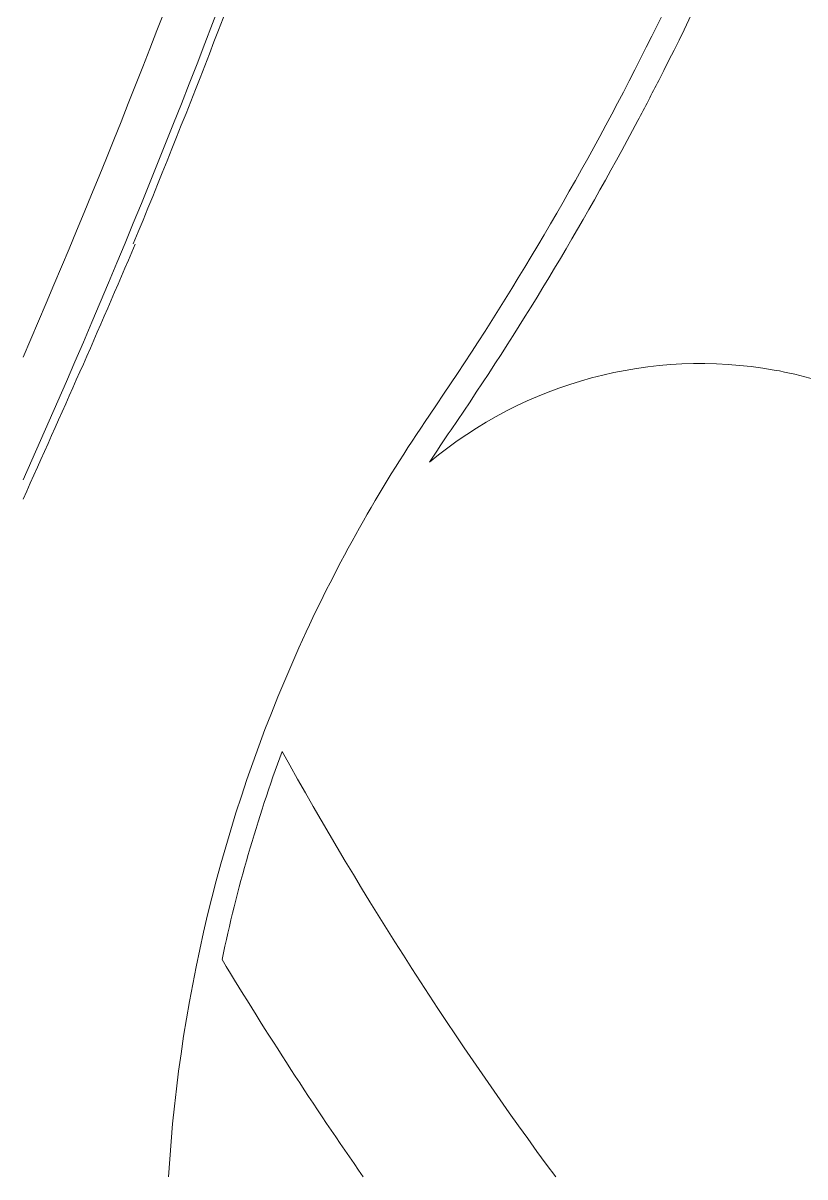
# Model space of a CAD drawing. Header units: millimetres. Extents: x 15878 to 679837, y -72324 to 391440.
# Drawn here: x 15878 to 30885, y -25541 to -3398 of the extents above; entities that cross this region are included whole.
import ezdxf

# ---------------------------------------------------------------- set-up
doc = ezdxf.new("R2010")
doc.units = ezdxf.units.MM
doc.layers.add('A-FLOR', color=192, linetype='Continuous', lineweight=5)

msp = doc.modelspace()

# ---------------------------------------------------------------- linework, layer by layer
at = {"layer": 'A-FLOR'}
for centre, radius, start, end in [((-144071.7, 59407.9), 174284, 336.599903, 344.52007), ((-144071.7, 59407.9), 175234, 335.893206, 344.52007), ((-26669.3, 23516.6), 61000, 325.62871, 340.12651), ((-26669.3, 23516.6), 61500, 332.901081, 339.36541), ((-26669.3, 23516.6), 61500, 332.093039, 332.901081), ((-26669.3, 23516.6), 61500, 325.62871, 332.093039), ((28883.6, -18032.5), 8100, 79.95791, 129.98587), ((28883.6, -18032.5), 8100, 68.58792, 79.95791), ((47616.4, -27293.2), 29000, 145.62871, 155.09156), ((47616.4, -27293.2), 28500, 145.62871, 147.13231), ((47616.4, -27293.2), 29000, 155.09156, 176.53448), ((47581.6, -27258.2), 28500, 159.70866, 168.07323), ((85584.1, 18479.5), 74000, 208.980752, 216.503064), ((85584.1, 18479.5), 77000, 211.165094, 214.868531)]:
    msp.add_arc(centre, radius, start, end, dxfattribs=at)
msp.add_open_spline([(17994, -7631.2), (18994, -5213.7), (20713.8, -777.7), (22251.6, 3724.3), (22906.4, 5762.2)], degree=3, knots=[-0.78947368, -0.78947368, -0.78947368, -0.78947368, -0.5, -0.26315789, -0.26315789, -0.26315789, -0.26315789], dxfattribs=at)
msp.add_open_spline([(15879.1, -12531.5), (16608.9, -10908.9), (17334.4, -9282.3), (18030.5, -7643.8)], degree=3, dxfattribs=at)

doc.saveas('drawing.dxf')
